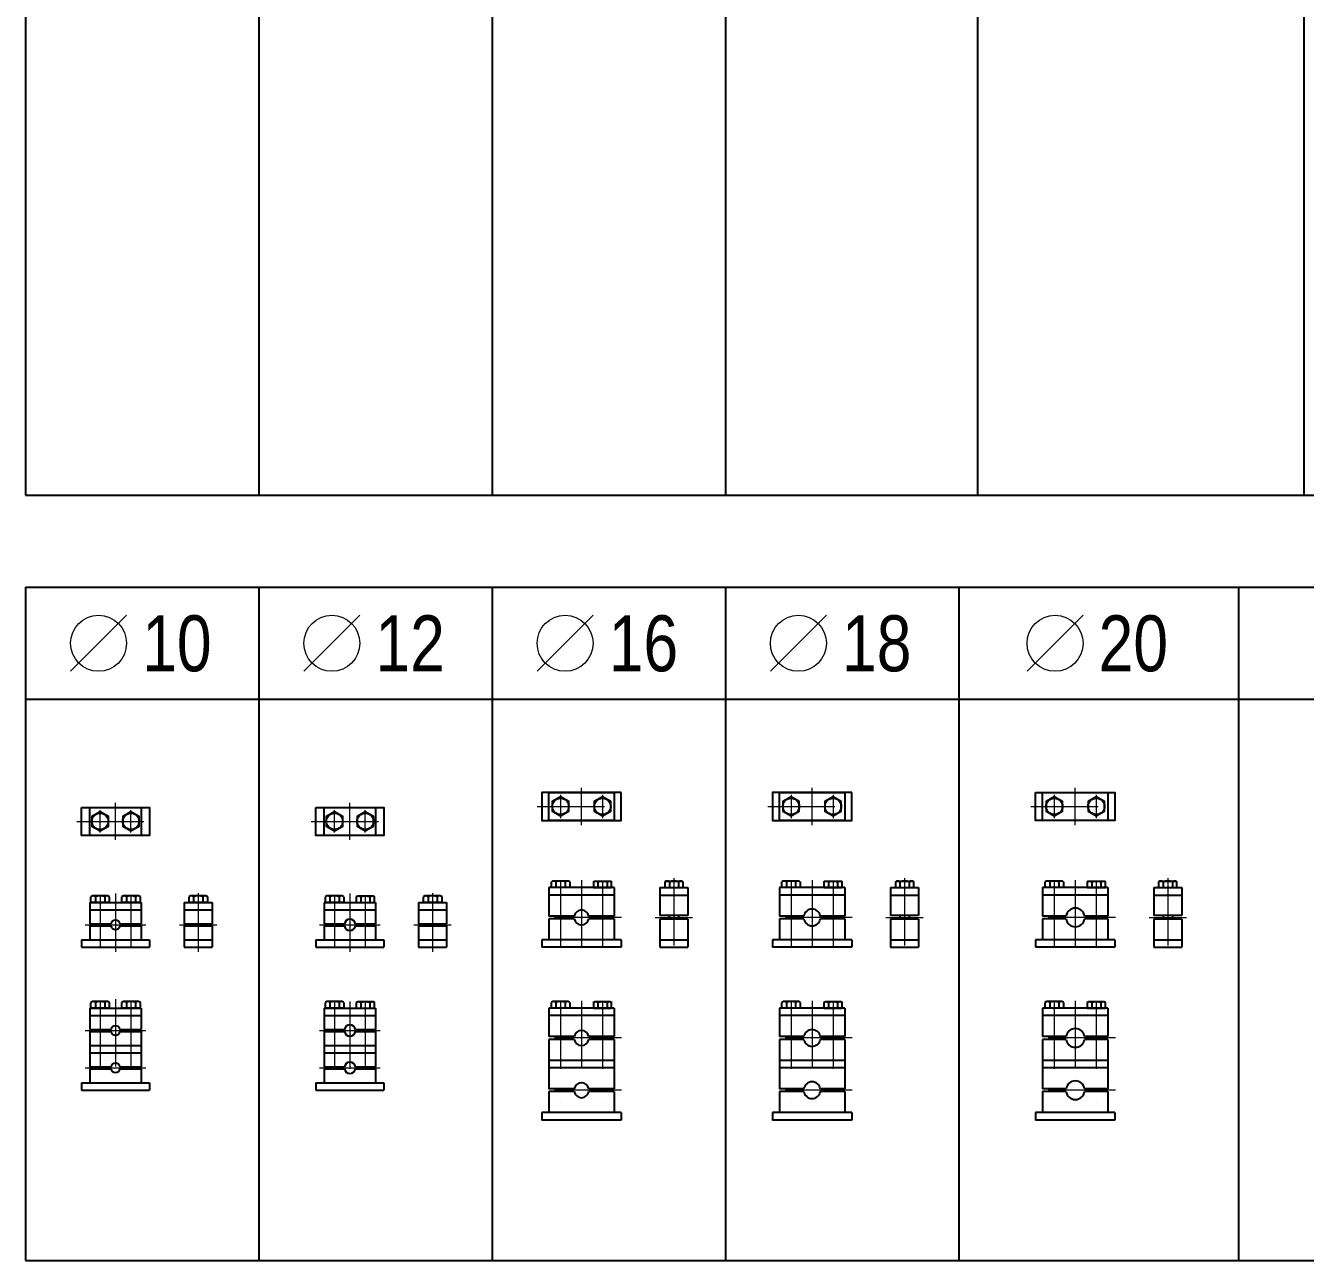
# Model space of a CAD drawing. Extents: x 0 to 90799, y 0 to 77868.
# Drawn here: x 17772 to 19144, y 3357 to 4680 of the extents above; entities that cross this region are included whole.
import ezdxf
from ezdxf.enums import TextEntityAlignment as Align

# ---------------------------------------------------------------- set-up
doc = ezdxf.new("R2010")
doc.units = 0
doc.header["$LTSCALE"] = 30
doc.header["$MEASUREMENT"] = 0
doc.linetypes.add('DGN Style 4', pattern=[4.8, 2.4, -1.2, 0, -1.2])
doc.layers.add('L(c)', color=1, linetype='DGN Style 4', lineweight=5)
doc.layers.add('L(txt)', color=2, linetype='Continuous', lineweight=13)
doc.styles.add('Style-ENGINEERING', font='ENGINEERING.shx')

# ---------------------------------------------------------------- blocks, each defined once
blk = doc.blocks.new('*U889')
for p, q in [((-8.5, 3.5), (-9.8, 2.7)), ((-9.8, -3.5), (-9.8, 2.7)), ((8.5, 3.5), (-8.5, 3.5)), ((-4.9, 2.7), (-4.9, -3.5)), ((4.9, 2.7), (4.9, -3.5)), ((8.5, 3.5), (9.8, 2.7)), ((9.8, 2.7), (9.8, -3.5)), ((9.8, -3.5), (-9.8, -3.5))]:
    blk.add_line(p, q)
for centre, radius, start, end in [((-7.4, -0.8), 4.34, 55.591, 124.409), ((0, -13.5), 17, 73.2199, 106.7801), ((7.4, -0.8), 4.34, 55.591, 124.409)]:
    blk.add_arc(centre, radius, start, end)
blk = doc.blocks.new('*U890')
for p, q in [((-8.5, 3.5), (-9.8, 2.7)), ((-9.8, -3.5), (-9.8, 2.7)), ((8.5, 3.5), (-8.5, 3.5)), ((-4.9, 2.7), (-4.9, -3.5)), ((4.9, 2.7), (4.9, -3.5)), ((8.5, 3.5), (9.8, 2.7)), ((9.8, 2.7), (9.8, -3.5)), ((9.8, -3.5), (-9.8, -3.5))]:
    blk.add_line(p, q)
for centre, radius, start, end in [((-7.4, -0.8), 4.34, 55.591, 124.409), ((0, -13.5), 17, 73.2199, 106.7801), ((7.4, -0.8), 4.34, 55.591, 124.409)]:
    blk.add_arc(centre, radius, start, end)
blk = doc.blocks.new('*U888')
for p, q in [((-27.5, 20.5), (27.5, 20.5)), ((-27.5, 20.5), (-27.5, -2.5)), ((27.5, 20.5), (27.5, -2.5)), ((-27.5, 12.5), (27.5, 12.5)), ((-27.5, -2.5), (-4.9, -2.5)), ((-27.5, -4.5), (-4.9, -4.5)), ((-27.5, -4.5), (-27.5, -19.5)), ((4.9, -2.5), (27.5, -2.5)), ((4.9, -4.5), (27.5, -4.5)), ((27.5, -4.5), (27.5, -19.5)), ((-36.5, -19.5), (-36.5, -27.5)), ((-36.5, -19.5), (36.5, -19.5)), ((36.5, -19.5), (36.5, -27.5)), ((-36.5, -27.5), (36.5, -27.5))]:
    blk.add_line(p, q)
for start, end in [(11.537, 168.463), (191.537, 348.463)]:
    blk.add_arc((0, -3.5), 5, start, end)
for name, p in [('*U889', (-16.5, 24)), ('*U890', (16.5, 24))]:
    blk.add_blockref(name, p)
blk = doc.blocks.new('*U892')
for p, q in [((-8.5, 3.5), (-9.8, 2.7)), ((-9.8, -3.5), (-9.8, 2.7)), ((8.5, 3.5), (-8.5, 3.5)), ((-4.9, 2.7), (-4.9, -3.5)), ((4.9, 2.7), (4.9, -3.5)), ((8.5, 3.5), (9.8, 2.7)), ((9.8, 2.7), (9.8, -3.5)), ((9.8, -3.5), (-9.8, -3.5))]:
    blk.add_line(p, q)
for centre, radius, start, end in [((-7.4, -0.8), 4.34, 55.591, 124.409), ((0, -13.5), 17, 73.2199, 106.7801), ((7.4, -0.8), 4.34, 55.591, 124.409)]:
    blk.add_arc(centre, radius, start, end)
blk = doc.blocks.new('*U893')
for p, q in [((-8.5, 3.5), (-9.8, 2.7)), ((-9.8, -3.5), (-9.8, 2.7)), ((8.5, 3.5), (-8.5, 3.5)), ((-4.9, 2.7), (-4.9, -3.5)), ((4.9, 2.7), (4.9, -3.5)), ((8.5, 3.5), (9.8, 2.7)), ((9.8, 2.7), (9.8, -3.5)), ((9.8, -3.5), (-9.8, -3.5))]:
    blk.add_line(p, q)
for centre, radius, start, end in [((-7.4, -0.8), 4.34, 55.591, 124.409), ((0, -13.5), 17, 73.2199, 106.7801), ((7.4, -0.8), 4.34, 55.591, 124.409)]:
    blk.add_arc(centre, radius, start, end)
blk = doc.blocks.new('*U891')
for p, q in [((-27.5, 40.5), (27.5, 40.5)), ((-27.5, 40.5), (-27.5, 17.5)), ((-27.5, 32.5), (27.5, 32.5)), ((27.5, 40.5), (27.5, 17.5)), ((-27.5, 17.5), (-4.9, 17.5)), ((-27.5, 15.5), (-4.9, 15.5)), ((-27.5, 15.5), (-27.5, 0.5)), ((4.9, 17.5), (27.5, 17.5)), ((4.9, 15.5), (27.5, 15.5)), ((27.5, 15.5), (27.5, 0.5)), ((-27.5, 0.5), (27.5, 0.5)), ((-27.5, 0.5), (-27.5, -22.5)), ((27.5, 0.5), (27.5, -22.5)), ((-27.5, -7.5), (27.5, -7.5)), ((-27.5, -22.5), (-4.9, -22.5)), ((-27.5, -24.5), (-4.9, -24.5)), ((-27.5, -24.5), (-27.5, -39.5)), ((4.9, -22.5), (27.5, -22.5)), ((4.9, -24.5), (27.5, -24.5)), ((27.5, -24.5), (27.5, -39.5)), ((-36.5, -39.5), (-36.5, -47.5)), ((-36.5, -39.5), (36.5, -39.5)), ((36.5, -39.5), (36.5, -47.5)), ((-36.5, -47.5), (36.5, -47.5))]:
    blk.add_line(p, q)
for centre, start, end in [((0, 16.5), 11.537, 168.463), ((0, 16.5), 191.537, 348.463), ((0, -23.5), 11.537, 168.463), ((0, -23.5), 191.537, 348.463)]:
    blk.add_arc(centre, 5, start, end)
for name, p in [('*U892', (-16.5, 44)), ('*U893', (16.5, 44))]:
    blk.add_blockref(name, p)
blk = doc.blocks.new('*U895')
for p, q in [((-8.5, 3.5), (-9.8, 2.7)), ((-9.8, -3.5), (-9.8, 2.7)), ((8.5, 3.5), (-8.5, 3.5)), ((-4.9, 2.7), (-4.9, -3.5)), ((4.9, 2.7), (4.9, -3.5)), ((9.8, 2.7), (9.8, -3.5)), ((9.8, -3.5), (-9.8, -3.5))]:
    blk.add_line(p, q)
for centre, radius, start, end in [((-7.4, -0.8), 4.34, 55.591, 124.409), ((0, -13.5), 17, 73.2199, 106.7801), ((7.4, -0.8), 4.34, 55.591, 124.409)]:
    blk.add_arc(centre, radius, start, end)
blk = doc.blocks.new('*U896')
for p, q in [((-8.5, 3.5), (-9.8, 2.7)), ((-9.8, -3.5), (-9.8, 2.7)), ((8.5, 3.5), (-8.5, 3.5)), ((-4.9, 2.7), (-4.9, -3.5)), ((4.9, 2.7), (4.9, -3.5)), ((9.8, 2.7), (9.8, -3.5)), ((9.8, -3.5), (-9.8, -3.5))]:
    blk.add_line(p, q)
for centre, radius, start, end in [((-7.4, -0.8), 4.34, 55.591, 124.409), ((0, -13.5), 17, 73.2199, 106.7801), ((7.4, -0.8), 4.34, 55.591, 124.409)]:
    blk.add_arc(centre, radius, start, end)
blk = doc.blocks.new('*U894')
for p, q in [((-27.5, 20.5), (27.5, 20.5)), ((-27.5, 20.5), (-27.5, -2.5)), ((27.5, 20.5), (27.5, -2.5)), ((-27.5, 12.5), (27.5, 12.5)), ((-27.5, -2.5), (-5.9, -2.5)), ((-27.5, -4.5), (-5.9, -4.5)), ((-27.5, -4.5), (-27.5, -19.5)), ((5.9, -2.5), (27.5, -2.5)), ((5.9, -4.5), (27.5, -4.5)), ((27.5, -4.5), (27.5, -19.5)), ((-36.5, -19.5), (-36.5, -27.5)), ((-36.5, -19.5), (36.5, -19.5)), ((36.5, -19.5), (36.5, -27.5)), ((-36.5, -27.5), (36.5, -27.5))]:
    blk.add_line(p, q)
for start, end in [(9.5941, 170.4059), (189.5941, 350.4059)]:
    blk.add_arc((0, -3.5), 6, start, end)
blk.add_blockref('*U895', (-16.5, 24))
at = {"extrusion": (0, 0, -1)}
blk.add_blockref('*U896', (-16.5, 24), dxfattribs=at)
blk = doc.blocks.new('*U898')
for p, q in [((-8.5, 3.5), (-9.8, 2.7)), ((-9.8, -3.5), (-9.8, 2.7)), ((8.5, 3.5), (-8.5, 3.5)), ((-4.9, 2.7), (-4.9, -3.5)), ((4.9, 2.7), (4.9, -3.5)), ((9.8, 2.7), (9.8, -3.5)), ((9.8, -3.5), (-9.8, -3.5))]:
    blk.add_line(p, q)
for centre, radius, start, end in [((-7.4, -0.8), 4.34, 55.591, 124.409), ((0, -13.5), 17, 73.2199, 106.7801), ((7.4, -0.8), 4.34, 55.591, 124.409)]:
    blk.add_arc(centre, radius, start, end)
blk = doc.blocks.new('*U899')
for p, q in [((-8.5, 3.5), (-9.8, 2.7)), ((-9.8, -3.5), (-9.8, 2.7)), ((8.5, 3.5), (-8.5, 3.5)), ((-4.9, 2.7), (-4.9, -3.5)), ((4.9, 2.7), (4.9, -3.5)), ((9.8, 2.7), (9.8, -3.5)), ((9.8, -3.5), (-9.8, -3.5))]:
    blk.add_line(p, q)
for centre, radius, start, end in [((-7.4, -0.8), 4.34, 55.591, 124.409), ((0, -13.5), 17, 73.2199, 106.7801), ((7.4, -0.8), 4.34, 55.591, 124.409)]:
    blk.add_arc(centre, radius, start, end)
blk = doc.blocks.new('*U897')
for p, q in [((-27.5, 40.5), (27.5, 40.5)), ((-27.5, 40.5), (-27.5, 17.5)), ((-27.5, 32.5), (27.5, 32.5)), ((27.5, 40.5), (27.5, 17.5)), ((-27.5, 17.5), (-5.9, 17.5)), ((-27.5, 15.5), (-5.9, 15.5)), ((-27.5, 15.5), (-27.5, 0.5)), ((5.9, 17.5), (27.5, 17.5)), ((5.9, 15.5), (27.5, 15.5)), ((27.5, 15.5), (27.5, 0.5)), ((-27.5, 0.5), (27.5, 0.5)), ((-27.5, 0.5), (-27.5, -22.5)), ((27.5, 0.5), (27.5, -22.5)), ((-27.5, -7.5), (27.5, -7.5)), ((-27.5, -22.5), (-5.9, -22.5)), ((-27.5, -24.5), (-5.9, -24.5)), ((-27.5, -24.5), (-27.5, -39.5)), ((5.9, -22.5), (27.5, -22.5)), ((5.9, -24.5), (27.5, -24.5)), ((27.5, -24.5), (27.5, -39.5)), ((-36.5, -39.5), (-36.5, -47.5)), ((-36.5, -39.5), (36.5, -39.5)), ((36.5, -39.5), (36.5, -47.5)), ((-36.5, -47.5), (36.5, -47.5))]:
    blk.add_line(p, q)
for centre, start, end in [((0, 16.5), 9.5941, 170.4059), ((0, 16.5), 189.5941, 350.4059), ((0, -23.5), 9.5941, 170.4059), ((0, -23.5), 189.5941, 350.4059)]:
    blk.add_arc(centre, 6, start, end)
blk.add_blockref('*U898', (-16.5, 44))
at = {"extrusion": (0, 0, -1)}
blk.add_blockref('*U899', (-16.5, 44), dxfattribs=at)
blk = doc.blocks.new('*U901')
for p, q in [((-8.5, 3.5), (-9.8, 2.7)), ((-9.8, -3.5), (-9.8, 2.7)), ((8.5, 3.5), (-8.5, 3.5)), ((-4.9, 2.7), (-4.9, -3.5)), ((4.9, 2.7), (4.9, -3.5)), ((9.8, 2.7), (9.8, -3.5)), ((9.8, -3.5), (-9.8, -3.5))]:
    blk.add_line(p, q)
for centre, radius, start, end in [((-7.4, -0.8), 4.34, 55.591, 124.409), ((0, -13.5), 17, 73.2199, 106.7801), ((7.4, -0.8), 4.34, 55.591, 124.409)]:
    blk.add_arc(centre, radius, start, end)
blk = doc.blocks.new('*U902')
for p, q in [((-8.5, 3.5), (-9.8, 2.7)), ((-9.8, -3.5), (-9.8, 2.7)), ((8.5, 3.5), (-8.5, 3.5)), ((-4.9, 2.7), (-4.9, -3.5)), ((4.9, 2.7), (4.9, -3.5)), ((9.8, 2.7), (9.8, -3.5)), ((9.8, -3.5), (-9.8, -3.5))]:
    blk.add_line(p, q)
for centre, radius, start, end in [((-7.4, -0.8), 4.34, 55.591, 124.409), ((0, -13.5), 17, 73.2199, 106.7801), ((7.4, -0.8), 4.34, 55.591, 124.409)]:
    blk.add_arc(centre, radius, start, end)
blk = doc.blocks.new('*U900')
for p, q in [((35, 28.5), (-35, 28.5)), ((-35, 28.5), (-35, -2)), ((35, 28.5), (35, -2)), ((35, 20.5), (-35, 20.5)), ((-7.9, -2), (-35, -2)), ((-35, -5), (-35, -27.5)), ((-7.9, -5), (-35, -5)), ((35, -2), (7.9, -2)), ((35, -5), (7.9, -5)), ((35, -5), (35, -27.5)), ((42.5, -27.5), (-42.5, -27.5)), ((-42.5, -27.5), (-42.5, -35.5)), ((42.5, -35.5), (-42.5, -35.5)), ((42.5, -27.5), (42.5, -35.5))]:
    blk.add_line(p, q)
for start, end in [(10.8069, 169.1931), (190.8069, 349.1931)]:
    blk.add_arc((0, -3.5), 8, start, end)
blk.add_blockref('*U902', (-22.5, 32))
at = {"extrusion": (0, 0, -1)}
blk.add_blockref('*U901', (-22.5, 32), dxfattribs=at)
blk = doc.blocks.new('*U904')
for p, q in [((-8.5, 3.5), (-9.8, 2.7)), ((-9.8, -3.5), (-9.8, 2.7)), ((8.5, 3.5), (-8.5, 3.5)), ((-4.9, 2.7), (-4.9, -3.5)), ((4.9, 2.7), (4.9, -3.5)), ((9.8, 2.7), (9.8, -3.5)), ((9.8, -3.5), (-9.8, -3.5))]:
    blk.add_line(p, q)
for centre, radius, start, end in [((-7.4, -0.8), 4.34, 55.591, 124.409), ((0, -13.5), 17, 73.2199, 106.7801), ((7.4, -0.8), 4.34, 55.591, 124.409)]:
    blk.add_arc(centre, radius, start, end)
blk = doc.blocks.new('*U905')
for p, q in [((-8.5, 3.5), (-9.8, 2.7)), ((-9.8, -3.5), (-9.8, 2.7)), ((8.5, 3.5), (-8.5, 3.5)), ((-4.9, 2.7), (-4.9, -3.5)), ((4.9, 2.7), (4.9, -3.5)), ((9.8, 2.7), (9.8, -3.5)), ((9.8, -3.5), (-9.8, -3.5))]:
    blk.add_line(p, q)
for centre, radius, start, end in [((-7.4, -0.8), 4.34, 55.591, 124.409), ((0, -13.5), 17, 73.2199, 106.7801), ((7.4, -0.8), 4.34, 55.591, 124.409)]:
    blk.add_arc(centre, radius, start, end)
blk = doc.blocks.new('*U903')
for p, q in [((35, 56.5), (-35, 56.5)), ((-35, 56.5), (-35, 26)), ((35, 56.5), (35, 26)), ((35, 48.5), (-35, 48.5)), ((-7.9, 26), (-35, 26)), ((-35, 23), (-35, 0.5)), ((-7.9, 23), (-35, 23)), ((35, 26), (7.9, 26)), ((35, 23), (7.9, 23)), ((35, 23), (35, 0.5)), ((35, 0.5), (-35, 0.5)), ((-35, 0.5), (-35, -30)), ((35, 0.5), (35, -30)), ((35, -7.5), (-35, -7.5)), ((-7.9, -30), (-35, -30)), ((-35, -33), (-35, -55.5)), ((-7.9, -33), (-35, -33)), ((35, -30), (7.9, -30)), ((35, -33), (7.9, -33)), ((35, -33), (35, -55.5)), ((42.5, -55.5), (-42.5, -55.5)), ((-42.5, -55.5), (-42.5, -63.5)), ((42.5, -63.5), (-42.5, -63.5)), ((42.5, -55.5), (42.5, -63.5))]:
    blk.add_line(p, q)
for centre, start, end in [((0, 24.5), 10.8069, 169.1931), ((0, 24.5), 190.8069, 349.1931), ((0, -31.5), 10.8069, 169.1931), ((0, -31.5), 190.8069, 349.1931)]:
    blk.add_arc(centre, 8, start, end)
blk.add_blockref('*U905', (-22.5, 60))
at = {"extrusion": (0, 0, -1)}
blk.add_blockref('*U904', (-22.5, 60), dxfattribs=at)
blk = doc.blocks.new('*U907')
for p, q in [((-8.5, 3.5), (-9.8, 2.7)), ((-9.8, -3.5), (-9.8, 2.7)), ((8.5, 3.5), (-8.5, 3.5)), ((-4.9, 2.7), (-4.9, -3.5)), ((4.9, 2.7), (4.9, -3.5)), ((9.8, 2.7), (9.8, -3.5)), ((9.8, -3.5), (-9.8, -3.5))]:
    blk.add_line(p, q)
for centre, radius, start, end in [((-7.4, -0.8), 4.34, 55.591, 124.409), ((0, -13.5), 17, 73.2199, 106.7801), ((7.4, -0.8), 4.34, 55.591, 124.409)]:
    blk.add_arc(centre, radius, start, end)
blk = doc.blocks.new('*U908')
for p, q in [((-8.5, 3.5), (-9.8, 2.7)), ((-9.8, -3.5), (-9.8, 2.7)), ((8.5, 3.5), (-8.5, 3.5)), ((-4.9, 2.7), (-4.9, -3.5)), ((4.9, 2.7), (4.9, -3.5)), ((9.8, 2.7), (9.8, -3.5)), ((9.8, -3.5), (-9.8, -3.5))]:
    blk.add_line(p, q)
for centre, radius, start, end in [((-7.4, -0.8), 4.34, 55.591, 124.409), ((0, -13.5), 17, 73.2199, 106.7801), ((7.4, -0.8), 4.34, 55.591, 124.409)]:
    blk.add_arc(centre, radius, start, end)
blk = doc.blocks.new('*U906')
for p, q in [((35, 28.5), (-35, 28.5)), ((-35, 28.5), (-35, -2)), ((35, 28.5), (35, -2)), ((35, 20.5), (-35, 20.5)), ((-8.9, -2), (-35, -2)), ((-35, -5), (-35, -27.5)), ((-8.9, -5), (-35, -5)), ((35, -2), (8.9, -2)), ((35, -5), (8.9, -5)), ((35, -5), (35, -27.5)), ((42.5, -27.5), (-42.5, -27.5)), ((-42.5, -27.5), (-42.5, -35.5)), ((42.5, -35.5), (-42.5, -35.5)), ((42.5, -27.5), (42.5, -35.5))]:
    blk.add_line(p, q)
for start, end in [(9.5941, 170.4059), (189.5941, 350.4059)]:
    blk.add_arc((0, -3.5), 9, start, end)
blk.add_blockref('*U908', (-22.5, 32))
at = {"extrusion": (0, 0, -1)}
blk.add_blockref('*U907', (-22.5, 32), dxfattribs=at)
blk = doc.blocks.new('*U910')
for p, q in [((-8.5, 3.5), (-9.8, 2.7)), ((-9.8, -3.5), (-9.8, 2.7)), ((8.5, 3.5), (-8.5, 3.5)), ((-4.9, 2.7), (-4.9, -3.5)), ((4.9, 2.7), (4.9, -3.5)), ((9.8, 2.7), (9.8, -3.5)), ((9.8, -3.5), (-9.8, -3.5))]:
    blk.add_line(p, q)
for centre, radius, start, end in [((-7.4, -0.8), 4.34, 55.591, 124.409), ((0, -13.5), 17, 73.2199, 106.7801), ((7.4, -0.8), 4.34, 55.591, 124.409)]:
    blk.add_arc(centre, radius, start, end)
blk = doc.blocks.new('*U911')
for p, q in [((-8.5, 3.5), (-9.8, 2.7)), ((-9.8, -3.5), (-9.8, 2.7)), ((8.5, 3.5), (-8.5, 3.5)), ((-4.9, 2.7), (-4.9, -3.5)), ((4.9, 2.7), (4.9, -3.5)), ((9.8, 2.7), (9.8, -3.5)), ((9.8, -3.5), (-9.8, -3.5))]:
    blk.add_line(p, q)
for centre, radius, start, end in [((-7.4, -0.8), 4.34, 55.591, 124.409), ((0, -13.5), 17, 73.2199, 106.7801), ((7.4, -0.8), 4.34, 55.591, 124.409)]:
    blk.add_arc(centre, radius, start, end)
blk = doc.blocks.new('*U909')
for p, q in [((35, 56.5), (-35, 56.5)), ((-35, 56.5), (-35, 26)), ((35, 56.5), (35, 26)), ((35, 48.5), (-35, 48.5)), ((-8.9, 26), (-35, 26)), ((-35, 23), (-35, 0.5)), ((-8.9, 23), (-35, 23)), ((35, 26), (8.9, 26)), ((35, 23), (8.9, 23)), ((35, 23), (35, 0.5)), ((35, 0.5), (-35, 0.5)), ((-35, 0.5), (-35, -30)), ((35, 0.5), (35, -30)), ((35, -7.5), (-35, -7.5)), ((-8.9, -30), (-35, -30)), ((-35, -33), (-35, -55.5)), ((-8.9, -33), (-35, -33)), ((35, -30), (8.9, -30)), ((35, -33), (8.9, -33)), ((35, -33), (35, -55.5)), ((42.5, -55.5), (-42.5, -55.5)), ((-42.5, -55.5), (-42.5, -63.5)), ((42.5, -63.5), (-42.5, -63.5)), ((42.5, -55.5), (42.5, -63.5))]:
    blk.add_line(p, q)
for centre, start, end in [((0, 24.5), 9.5941, 170.4059), ((0, 24.5), 189.5941, 350.4059), ((0, -31.5), 9.5941, 170.4059), ((0, -31.5), 189.5941, 350.4059)]:
    blk.add_arc(centre, 9, start, end)
blk.add_blockref('*U911', (-22.5, 60))
at = {"extrusion": (0, 0, -1)}
blk.add_blockref('*U910', (-22.5, 60), dxfattribs=at)
blk = doc.blocks.new('*U913')
for p, q in [((-8.5, 3.5), (-9.8, 2.7)), ((-9.8, -3.5), (-9.8, 2.7)), ((8.5, 3.5), (-8.5, 3.5)), ((-4.9, 2.7), (-4.9, -3.5)), ((4.9, 2.7), (4.9, -3.5)), ((9.8, 2.7), (9.8, -3.5)), ((9.8, -3.5), (-9.8, -3.5))]:
    blk.add_line(p, q)
for centre, radius, start, end in [((-7.4, -0.8), 4.34, 55.591, 124.409), ((0, -13.5), 17, 73.2199, 106.7801), ((7.4, -0.8), 4.34, 55.591, 124.409)]:
    blk.add_arc(centre, radius, start, end)
blk = doc.blocks.new('*U914')
for p, q in [((-8.5, 3.5), (-9.8, 2.7)), ((-9.8, -3.5), (-9.8, 2.7)), ((8.5, 3.5), (-8.5, 3.5)), ((-4.9, 2.7), (-4.9, -3.5)), ((4.9, 2.7), (4.9, -3.5)), ((9.8, 2.7), (9.8, -3.5)), ((9.8, -3.5), (-9.8, -3.5))]:
    blk.add_line(p, q)
for centre, radius, start, end in [((-7.4, -0.8), 4.34, 55.591, 124.409), ((0, -13.5), 17, 73.2199, 106.7801), ((7.4, -0.8), 4.34, 55.591, 124.409)]:
    blk.add_arc(centre, radius, start, end)
blk = doc.blocks.new('*U912')
for p, q in [((35, 28.5), (-35, 28.5)), ((-35, 28.5), (-35, -2)), ((35, 28.5), (35, -2)), ((35, 20.5), (-35, 20.5)), ((-9.9, -2), (-35, -2)), ((-35, -5), (-35, -27.5)), ((-9.9, -5), (-35, -5)), ((35, -2), (9.9, -2)), ((35, -5), (9.9, -5)), ((35, -5), (35, -27.5)), ((42.5, -27.5), (-42.5, -27.5)), ((-42.5, -27.5), (-42.5, -35.5)), ((42.5, -35.5), (-42.5, -35.5)), ((42.5, -27.5), (42.5, -35.5))]:
    blk.add_line(p, q)
for start, end in [(8.6269, 171.3731), (188.6269, 351.3731)]:
    blk.add_arc((0, -3.5), 10, start, end)
blk.add_blockref('*U914', (-22.5, 32))
at = {"extrusion": (0, 0, -1)}
blk.add_blockref('*U913', (-22.5, 32), dxfattribs=at)
blk = doc.blocks.new('*U916')
for p, q in [((-8.5, 3.5), (-9.8, 2.7)), ((-9.8, -3.5), (-9.8, 2.7)), ((8.5, 3.5), (-8.5, 3.5)), ((-4.9, 2.7), (-4.9, -3.5)), ((4.9, 2.7), (4.9, -3.5)), ((9.8, 2.7), (9.8, -3.5)), ((9.8, -3.5), (-9.8, -3.5))]:
    blk.add_line(p, q)
for centre, radius, start, end in [((-7.4, -0.8), 4.34, 55.591, 124.409), ((0, -13.5), 17, 73.2199, 106.7801), ((7.4, -0.8), 4.34, 55.591, 124.409)]:
    blk.add_arc(centre, radius, start, end)
blk = doc.blocks.new('*U917')
for p, q in [((-8.5, 3.5), (-9.8, 2.7)), ((-9.8, -3.5), (-9.8, 2.7)), ((8.5, 3.5), (-8.5, 3.5)), ((-4.9, 2.7), (-4.9, -3.5)), ((4.9, 2.7), (4.9, -3.5)), ((9.8, 2.7), (9.8, -3.5)), ((9.8, -3.5), (-9.8, -3.5))]:
    blk.add_line(p, q)
for centre, radius, start, end in [((-7.4, -0.8), 4.34, 55.591, 124.409), ((0, -13.5), 17, 73.2199, 106.7801), ((7.4, -0.8), 4.34, 55.591, 124.409)]:
    blk.add_arc(centre, radius, start, end)
blk = doc.blocks.new('*U915')
for p, q in [((35, 56.5), (-35, 56.5)), ((-35, 56.5), (-35, 26)), ((35, 56.5), (35, 26)), ((35, 48.5), (-35, 48.5)), ((-9.9, 26), (-35, 26)), ((-35, 23), (-35, 0.5)), ((-9.9, 23), (-35, 23)), ((35, 26), (9.9, 26)), ((35, 23), (9.9, 23)), ((35, 23), (35, 0.5)), ((35, 0.5), (-35, 0.5)), ((-35, 0.5), (-35, -30)), ((35, 0.5), (35, -30)), ((35, -7.5), (-35, -7.5)), ((-9.9, -30), (-35, -30)), ((-35, -33), (-35, -55.5)), ((-9.9, -33), (-35, -33)), ((35, -30), (9.9, -30)), ((35, -33), (9.9, -33)), ((35, -33), (35, -55.5)), ((42.5, -55.5), (-42.5, -55.5)), ((-42.5, -55.5), (-42.5, -63.5)), ((42.5, -63.5), (-42.5, -63.5)), ((42.5, -55.5), (42.5, -63.5))]:
    blk.add_line(p, q)
for centre, start, end in [((0, 24.5), 8.6269, 171.3731), ((0, 24.5), 188.6269, 351.3731), ((0, -31.5), 8.6269, 171.3731), ((0, -31.5), 188.6269, 351.3731)]:
    blk.add_arc(centre, 10, start, end)
blk.add_blockref('*U917', (-22.5, 60))
at = {"extrusion": (0, 0, -1)}
blk.add_blockref('*U916', (-22.5, 60), dxfattribs=at)
blk = doc.blocks.new('*U942')
at = {"flags": 128}
for points in [[(-36.5, 15), (36.5, 15), (36.5, -15), (-36.5, -15)], [(-27.5, 15), (27.5, 15), (27.5, -15), (-27.5, -15)], [(-16.5, -10.2), (-7.7, -5.1), (-7.7, 5.1), (-16.5, 10.2), (-25.3, 5.1), (-25.3, -5.1)], [(16.5, -10.2), (25.3, -5.1), (25.3, 5.1), (16.5, 10.2), (7.7, 5.1), (7.7, -5.1)]]:
    blk.add_lwpolyline(points, close=True, dxfattribs=at)
for centre in [(-16.5, 0), (16.5, 0)]:
    blk.add_circle(centre, 8.8)
blk = doc.blocks.new('*U943')
at = {"flags": 128}
for points in [[(-36.5, 15), (36.5, 15), (36.5, -15), (-36.5, -15)], [(-27.5, 15), (27.5, 15), (27.5, -15), (-27.5, -15)], [(-16.5, -10.2), (-7.7, -5.1), (-7.7, 5.1), (-16.5, 10.2), (-25.3, 5.1), (-25.3, -5.1)], [(16.5, -10.2), (25.3, -5.1), (25.3, 5.1), (16.5, 10.2), (7.7, 5.1), (7.7, -5.1)]]:
    blk.add_lwpolyline(points, close=True, dxfattribs=at)
for centre in [(-16.5, 0), (16.5, 0)]:
    blk.add_circle(centre, 8.8)
blk = doc.blocks.new('*U944')
at = {"flags": 128}
for points in [[(42.5, 15), (-42.5, 15), (-42.5, -15), (42.5, -15)], [(-35, 15), (35, 15), (35, -15), (-35, -15)], [(-22.5, -10.2), (-13.7, -5.1), (-13.7, 5.1), (-22.5, 10.2), (-31.3, 5.1), (-31.3, -5.1)], [(22.5, -10.2), (31.3, -5.1), (31.3, 5.1), (22.5, 10.2), (13.7, 5.1), (13.7, -5.1)]]:
    blk.add_lwpolyline(points, close=True, dxfattribs=at)
for centre in [(-22.5, 0), (22.5, 0)]:
    blk.add_circle(centre, 8.8)
blk = doc.blocks.new('*U945')
at = {"flags": 128}
for points in [[(42.5, 15), (-42.5, 15), (-42.5, -15), (42.5, -15)], [(-35, 15), (35, 15), (35, -15), (-35, -15)], [(-22.5, -10.2), (-13.7, -5.1), (-13.7, 5.1), (-22.5, 10.2), (-31.3, 5.1), (-31.3, -5.1)], [(22.5, -10.2), (31.3, -5.1), (31.3, 5.1), (22.5, 10.2), (13.7, 5.1), (13.7, -5.1)]]:
    blk.add_lwpolyline(points, close=True, dxfattribs=at)
for centre in [(-22.5, 0), (22.5, 0)]:
    blk.add_circle(centre, 8.8)
blk = doc.blocks.new('*U946')
at = {"flags": 128}
for points in [[(-42.5, 15), (42.5, 15), (42.5, -15), (-42.5, -15)], [(-35, 15), (35, 15), (35, -15), (-35, -15)], [(-22.5, -10.2), (-13.7, -5.1), (-13.7, 5.1), (-22.5, 10.2), (-31.3, 5.1), (-31.3, -5.1)], [(22.5, -10.2), (31.3, -5.1), (31.3, 5.1), (22.5, 10.2), (13.7, 5.1), (13.7, -5.1)]]:
    blk.add_lwpolyline(points, close=True, dxfattribs=at)
for centre in [(-22.5, 0), (22.5, 0)]:
    blk.add_circle(centre, 8.8)
blk = doc.blocks.new('*U960')
for p, q in [((-8.5, 3.5), (-9.8, 2.7)), ((-9.8, 2.7), (-9.8, -3.5)), ((-8.5, 3.5), (8.5, 3.5)), ((-4.9, 2.7), (-4.9, -3.5)), ((4.9, 2.7), (4.9, -3.5)), ((8.5, 3.5), (9.8, 2.7)), ((9.8, -3.5), (9.8, 2.7)), ((-9.8, -3.5), (9.8, -3.5))]:
    blk.add_line(p, q)
for centre, radius, start, end in [((-7.4, -0.9), 4.34, 55.591, 124.409), ((0, -13.6), 17, 73.2199, 106.7801), ((7.4, -0.9), 4.34, 55.591, 124.409)]:
    blk.add_arc(centre, radius, start, end)
blk = doc.blocks.new('*U959')
for p, q in [((-15, 28.5), (15, 28.5)), ((-15, 28.5), (-15, -1.5)), ((15, 28.5), (15, -1.5)), ((-15, 20.5), (15, 20.5)), ((15, -1.5), (-15, -1.5)), ((-15, -5.5), (-15, -35.5)), ((15, -5.5), (-15, -5.5)), ((-5, -1.5), (-5, -5.5)), ((5, -1.5), (5, -5.5)), ((15, -5.5), (15, -35.5)), ((-15, -27.5), (15, -27.5)), ((-15, -35.5), (15, -35.5))]:
    blk.add_line(p, q)
blk.add_blockref('*U960', (0, 32))
blk = doc.blocks.new('*U962')
for p, q in [((-8.5, 3.5), (-9.8, 2.7)), ((-9.8, 2.7), (-9.8, -3.5)), ((-8.5, 3.5), (8.5, 3.5)), ((-4.9, 2.7), (-4.9, -3.5)), ((4.9, 2.7), (4.9, -3.5)), ((8.5, 3.5), (9.8, 2.7)), ((9.8, -3.5), (9.8, 2.7)), ((-9.8, -3.5), (9.8, -3.5))]:
    blk.add_line(p, q)
for centre, radius, start, end in [((-7.4, -0.9), 4.34, 55.591, 124.409), ((0, -13.6), 17, 73.2199, 106.7801), ((7.4, -0.9), 4.34, 55.591, 124.409)]:
    blk.add_arc(centre, radius, start, end)
blk = doc.blocks.new('*U961')
for p, q in [((-15, 28.5), (15, 28.5)), ((-15, 28.5), (-15, -1.5)), ((15, 28.5), (15, -1.5)), ((-15, 20.5), (15, 20.5)), ((15, -1.5), (-15, -1.5)), ((-15, -5.5), (-15, -35.5)), ((15, -5.5), (-15, -5.5)), ((-5, -1.5), (-5, -5.5)), ((5, -1.5), (5, -5.5)), ((15, -5.5), (15, -35.5)), ((-15, -27.5), (15, -27.5)), ((-15, -35.5), (15, -35.5))]:
    blk.add_line(p, q)
blk.add_blockref('*U962', (0, 32))
blk = doc.blocks.new('*U964')
for p, q in [((-8.5, 3.5), (-9.8, 2.7)), ((-9.8, 2.7), (-9.8, -3.5)), ((-8.5, 3.5), (8.5, 3.5)), ((-4.9, 2.7), (-4.9, -3.5)), ((4.9, 2.7), (4.9, -3.5)), ((8.5, 3.5), (9.8, 2.7)), ((9.8, -3.5), (9.8, 2.7)), ((-9.8, -3.5), (9.8, -3.5))]:
    blk.add_line(p, q)
for centre, radius, start, end in [((-7.4, -0.9), 4.34, 55.591, 124.409), ((0, -13.6), 17, 73.2199, 106.7801), ((7.4, -0.9), 4.34, 55.591, 124.409)]:
    blk.add_arc(centre, radius, start, end)
blk = doc.blocks.new('*U963')
for p, q in [((-15, 28.5), (15, 28.5)), ((-15, 28.5), (-15, -1.5)), ((15, 28.5), (15, -1.5)), ((-15, 20.5), (15, 20.5)), ((15, -1.5), (-15, -1.5)), ((-15, -5.5), (-15, -35.5)), ((15, -5.5), (-15, -5.5)), ((-5, -1.5), (-5, -5.5)), ((5, -1.5), (5, -5.5)), ((15, -5.5), (15, -35.5)), ((-15, -27.5), (15, -27.5)), ((-15, -35.5), (15, -35.5))]:
    blk.add_line(p, q)
blk.add_blockref('*U964', (0, 32))
blk = doc.blocks.new('*U966')
for p, q in [((-8.5, 3.5), (-9.8, 2.7)), ((-9.8, -3.5), (-9.8, 2.7)), ((8.5, 3.5), (-8.5, 3.5)), ((-4.9, 2.7), (-4.9, -3.5)), ((4.9, 2.7), (4.9, -3.5)), ((8.5, 3.5), (9.8, 2.7)), ((9.8, 2.7), (9.8, -3.5)), ((9.8, -3.5), (-9.8, -3.5))]:
    blk.add_line(p, q)
for centre, radius, start, end in [((-7.4, -0.8), 4.34, 55.591, 124.409), ((0, -13.5), 17, 73.2199, 106.7801), ((7.4, -0.8), 4.34, 55.591, 124.409)]:
    blk.add_arc(centre, radius, start, end)
blk = doc.blocks.new('*U965')
for p, q in [((-15, 20.5), (15, 20.5)), ((-15, 20.5), (-15, -2.5)), ((15, 20.5), (15, -2.5)), ((-15, 12.5), (15, 12.5)), ((-15, -2.5), (15, -2.5)), ((-15, -4.5), (15, -4.5)), ((-15, -4.5), (-15, -27.5)), ((-5, -2.5), (-5, -4.5)), ((5, -2.5), (5, -4.5)), ((15, -4.5), (15, -27.5)), ((-15, -19.5), (15, -19.5)), ((-15, -27.5), (15, -27.5))]:
    blk.add_line(p, q)
blk.add_blockref('*U966', (0, 24))
blk = doc.blocks.new('*U968')
for p, q in [((-8.5, 3.5), (-9.8, 2.7)), ((-9.8, -3.5), (-9.8, 2.7)), ((8.5, 3.5), (-8.5, 3.5)), ((-4.9, 2.7), (-4.9, -3.5)), ((4.9, 2.7), (4.9, -3.5)), ((8.5, 3.5), (9.8, 2.7)), ((9.8, 2.7), (9.8, -3.5)), ((9.8, -3.5), (-9.8, -3.5))]:
    blk.add_line(p, q)
for centre, radius, start, end in [((-7.4, -0.8), 4.34, 55.591, 124.409), ((0, -13.5), 17, 73.2199, 106.7801), ((7.4, -0.8), 4.34, 55.591, 124.409)]:
    blk.add_arc(centre, radius, start, end)
blk = doc.blocks.new('*U967')
for p, q in [((-15, 20.5), (15, 20.5)), ((-15, 20.5), (-15, -2.5)), ((15, 20.5), (15, -2.5)), ((-15, 12.5), (15, 12.5)), ((-15, -2.5), (15, -2.5)), ((-15, -4.5), (15, -4.5)), ((-15, -4.5), (-15, -27.5)), ((-5, -2.5), (-5, -4.5)), ((5, -2.5), (5, -4.5)), ((15, -4.5), (15, -27.5)), ((-15, -19.5), (15, -19.5)), ((-15, -27.5), (15, -27.5))]:
    blk.add_line(p, q)
blk.add_blockref('*U968', (0, 24))
blk = doc.blocks.new('*U987')
blk.add_line((-30, -30.1), (30, 29.9))
blk.add_circle((0, -0.1), 30)
blk = doc.blocks.new('*U988')
blk.add_line((-30, -30.1), (30, 29.9))
blk.add_circle((0, -0.1), 30)
blk = doc.blocks.new('*U989')
blk.add_line((-30, -30.1), (30, 29.9))
blk.add_circle((0, -0.1), 30)
blk = doc.blocks.new('*U990')
blk.add_line((-30, -30.1), (30, 29.9))
blk.add_circle((0, -0.1), 30)
blk = doc.blocks.new('*U999')
blk.add_line((-30, -30.1), (30, 29.9))
blk.add_circle((0, -0.1), 30)
blk = doc.blocks.new('*U998')
blk.add_blockref('*U999', (-49.9, 0.1))
at = {"style": 'Style-ENGINEERING', "width": 0.833333}
blk.add_text('20', height=60, dxfattribs=at).set_placement((-3.2, 0), align=Align.MIDDLE_LEFT)

msp = doc.modelspace()

# ---------------------------------------------------------------- linework, layer by layer
for p, q in [((17772.2, 5796.9), (17772.2, 4176.9)), ((18022.2, 5796.9), (18022.2, 4176.9)), ((18272.2, 5796.9), (18272.2, 4176.9)), ((18522.2, 5796.9), (18522.2, 4176.9)), ((18792.2, 5796.9), (18792.2, 4176.9)), ((19142.2, 5796.9), (19142.2, 4176.9)), ((17772.2, 4176.9), (23622.2, 4176.9)), ((17772.2, 4078.2), (17772.2, 3356.8)), ((17772.2, 4078.2), (20322.2, 4078.2)), ((18022.2, 4078.2), (18022.2, 3356.8)), ((18272.2, 4078.2), (18272.2, 3356.8)), ((18522.2, 4078.2), (18522.2, 3356.8)), ((18772.2, 4078.2), (18772.2, 3356.8)), ((19072.2, 4078.2), (19072.2, 3356.8)), ((17772.2, 3958.2), (20322.2, 3958.2)), ((17772.2, 3356.8), (20322.2, 3356.8))]:
    msp.add_line(p, q)
at = {"layer": 'L(c)'}
for p, q in [((18345.5, 3855.9), (18345.5, 3830.9)), ((18368, 3823.4), (18368, 3863.4)), ((18390.5, 3855.9), (18390.5, 3830.9)), ((18592.6, 3855.9), (18592.6, 3830.9)), ((18615.1, 3823.4), (18615.1, 3863.4)), ((18637.6, 3855.9), (18637.6, 3830.9)), ((18874.7, 3855.9), (18874.7, 3830.9)), ((18897.2, 3823.4), (18897.2, 3863.4)), ((18919.7, 3855.9), (18919.7, 3830.9)), ((17868.6, 3807.4), (17868.6, 3847.4)), ((18119.8, 3807.4), (18119.8, 3847.4)), ((18320.5, 3843.4), (18415.5, 3843.4)), ((18567.6, 3843.4), (18662.6, 3843.4)), ((18849.7, 3843.4), (18944.7, 3843.4)), ((17827.1, 3827.4), (17910.1, 3827.4)), ((17852.1, 3815.4), (17852.1, 3839.4)), ((17885.1, 3815.4), (17885.1, 3839.4)), ((18078.3, 3827.4), (18161.3, 3827.4)), ((18103.3, 3815.4), (18103.3, 3839.4)), ((18136.3, 3815.4), (18136.3, 3839.4)), ((18345.5, 3763.4), (18345.5, 3692.4)), ((18368, 3764.4), (18368, 3684.4)), ((18390.5, 3763.4), (18390.5, 3692.4)), ((18467.1, 3766.4), (18467.1, 3687.4)), ((18592.6, 3763.3), (18592.6, 3692.4)), ((18615.1, 3764.4), (18615.1, 3684.4)), ((18637.6, 3763.4), (18637.6, 3692.4)), ((18714.2, 3766.4), (18714.2, 3687.4)), ((18874.7, 3763.4), (18874.7, 3692.4)), ((18897.2, 3764.4), (18897.2, 3684.4)), ((18919.7, 3763.4), (18919.7, 3692.4)), ((18996.3, 3766.4), (18996.3, 3687.4)), ((17852.1, 3747.4), (17852.1, 3692.4)), ((17868.6, 3749.9), (17868.6, 3687.4)), ((17885.1, 3747.4), (17885.1, 3692.4)), ((17957.2, 3750.4), (17957.2, 3687.4)), ((18103.3, 3747.4), (18103.3, 3692.4)), ((18119.8, 3749.9), (18119.8, 3687.4)), ((18136.3, 3747.4), (18136.3, 3692.4)), ((18208.4, 3750.4), (18208.4, 3687.4)), ((18411, 3724.4), (18325, 3724.4)), ((18447.1, 3724.4), (18487.1, 3724.4)), ((18658.1, 3724.4), (18572.1, 3724.4)), ((18694.2, 3724.4), (18734.2, 3724.4)), ((18940.2, 3724.4), (18854.2, 3724.4)), ((18976.3, 3724.4), (19016.3, 3724.4)), ((17836.1, 3716.4), (17901.1, 3716.4)), ((17937.2, 3716.4), (17977.2, 3716.4)), ((18087.3, 3716.4), (18152.3, 3716.4)), ((18188.4, 3716.4), (18228.4, 3716.4)), ((17868.6, 3636.7), (17868.6, 3534.2)), ((18368, 3635.2), (18368, 3499.2)), ((18615.1, 3635.2), (18615.1, 3499.2)), ((18897.2, 3635.2), (18897.2, 3499.2)), ((17852.1, 3634.2), (17852.1, 3539.2)), ((17885.1, 3634.2), (17885.1, 3539.2)), ((18103.3, 3634.2), (18103.3, 3539.2)), ((18119.8, 3634.2), (18119.8, 3534.2)), ((18136.3, 3634.2), (18136.3, 3539.2)), ((18345.5, 3634.2), (18345.5, 3507.2)), ((18390.5, 3634.2), (18390.5, 3507.2)), ((18592.6, 3634.2), (18592.6, 3507.2)), ((18637.6, 3634.2), (18637.6, 3507.2)), ((18874.7, 3634.2), (18874.7, 3507.2)), ((18919.7, 3634.2), (18919.7, 3507.2)), ((17836.1, 3603.2), (17901.1, 3603.2)), ((18087.3, 3603.2), (18152.3, 3603.2)), ((18411, 3595.2), (18325, 3595.2)), ((18658.1, 3595.2), (18572.1, 3595.2)), ((18940.2, 3595.2), (18854.2, 3595.2)), ((17836.1, 3563.2), (17901.1, 3563.2)), ((18087.3, 3563.2), (18152.3, 3563.2)), ((18411, 3539.2), (18325, 3539.2)), ((18658.1, 3539.2), (18572.1, 3539.2)), ((18940.2, 3539.2), (18854.2, 3539.2))]:
    msp.add_line(p, q, dxfattribs=at)

# ---------------------------------------------------------------- block references
for name, p in [('*U944', (18368, 3843.4)), ('*U945', (18615.1, 3843.4)), ('*U946', (18897.2, 3843.4)), ('*U942', (17868.6, 3827.4)), ('*U943', (18119.8, 3827.4)), ('*U900', (18368, 3727.9)), ('*U963', (18467.1, 3727.9)), ('*U906', (18615.1, 3727.9)), ('*U961', (18714.2, 3727.9)), ('*U912', (18897.2, 3727.9)), ('*U959', (18996.3, 3727.9)), ('*U888', (17868.6, 3719.9)), ('*U965', (17957.2, 3719.9)), ('*U894', (18119.8, 3719.9)), ('*U967', (18208.4, 3719.9)), ('*U891', (17868.6, 3586.7)), ('*U897', (18119.8, 3586.7)), ('*U903', (18368, 3570.7)), ('*U909', (18615.1, 3570.7)), ('*U915', (18897.2, 3570.7))]:
    msp.add_blockref(name, p)
at = {"layer": 'L(txt)'}
for name, p in [('*U987', (17850.4, 4018.3)), ('*U988', (18100.4, 4018.3)), ('*U989', (18350.4, 4018.3)), ('*U990', (18600.4, 4018.3)), ('*U998', (18925.4, 4018.2))]:
    msp.add_blockref(name, p, dxfattribs=at)

# ---------------------------------------------------------------- texts
at = {"layer": 'L(txt)', "style": 'Style-ENGINEERING', "width": 0.833333}
for s, p in [('10', (17897.2, 4018.2)), ('12', (18147.2, 4018.2)), ('16', (18397.2, 4018.2)), ('18', (18647.2, 4018.2))]:
    msp.add_text(s, height=60, dxfattribs=at).set_placement(p, align=Align.MIDDLE_LEFT)

doc.saveas('drawing.dxf')
